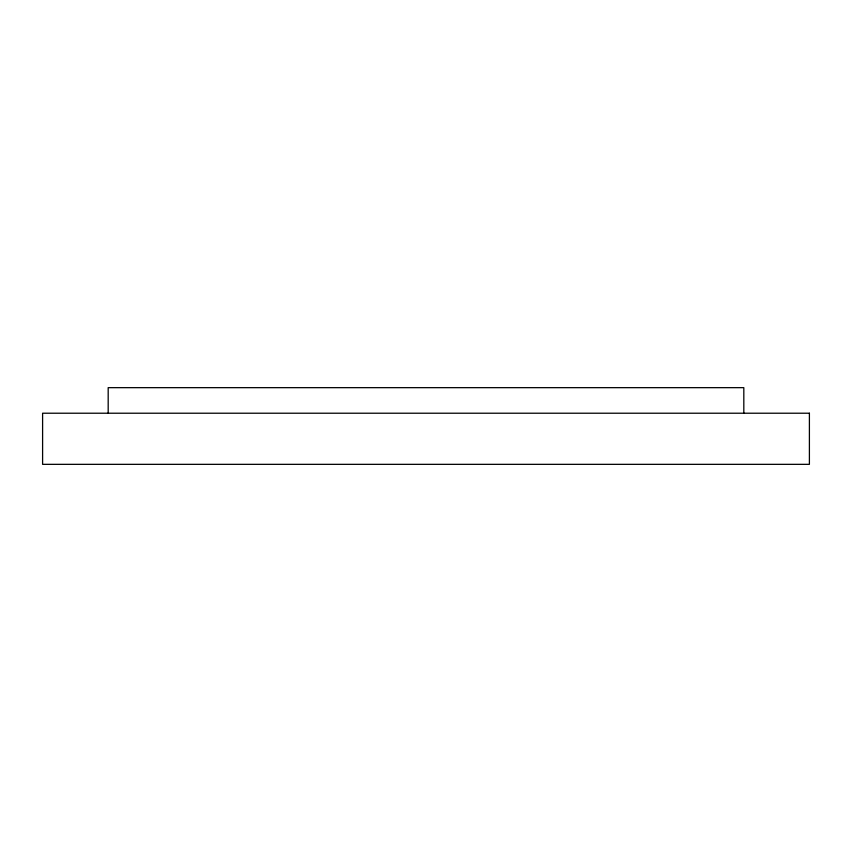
<?xml version="1.0" encoding="UTF-8"?>
<svg xmlns="http://www.w3.org/2000/svg" width="852" height="852" viewBox="0 0 852 852"><rect width="100%" height="100%" fill="white"/><g stroke="black" fill="none" stroke-linecap="round" stroke-linejoin="round"><path stroke-width="1.28" d="M743.817 413.22L743.817 387.66L108.183 387.66L108.183 413.22M809.4 413.22L42.6 413.22L42.6 464.34L809.4 464.34L809.4 413.22"/></g></svg>
